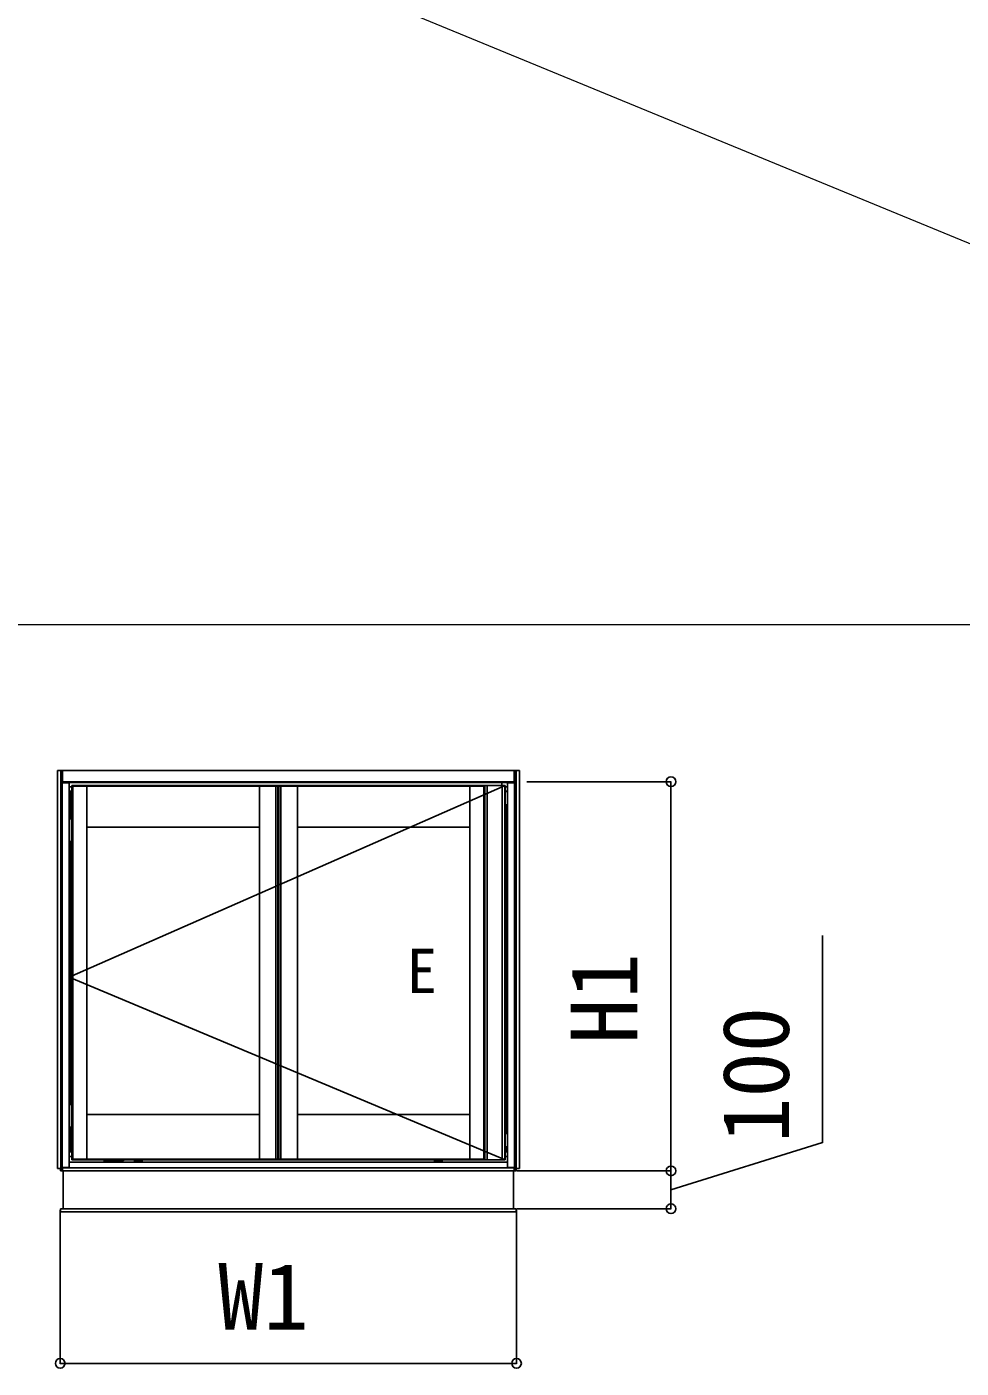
# Model space of a CAD drawing. Units: millimetres, scale not verified. Extents: x -10500 to 10500, y -15656 to 15563.
# Drawn here: x -1890 to 576, y -8561 to -5021 of the extents above; entities that cross this region are included whole.
import ezdxf
from ezdxf.enums import TextEntityAlignment as Align

# ---------------------------------------------------------------- set-up
doc = ezdxf.new("R2010")
doc.units = ezdxf.units.MM
doc.header["$LTSCALE"] = 80
doc.layers.add('0-1_TABLE1', color=7, linetype='Continuous', lineweight=18)
doc.layers.add('0-3_YKK_A1', color=4, linetype='Continuous')
doc.layers.add('0-4_YKK_D', color=6, linetype='Continuous')
doc.styles.add('ＭＳ ゴシック', font='')
doc.styles.get('ＭＳ ゴシック').set_extended_font_data('MS Gothic')

msp = doc.modelspace()

# ---------------------------------------------------------------- linework, layer by layer
at = {"layer": '0-1_TABLE1'}
for p in [(-2059.05, -4497.98), (-8900, -6597.98)]:
    msp.add_line(p, (3040.95, -6597.98), dxfattribs=at)
at = {"layer": '0-3_YKK_A1'}
for p, q in [((-1796.05, -6982.98), (-1809.05, -6982.98)), ((-1809.05, -6982.98), (-1809.05, -8033.98)), ((-1800.25, -6982.98), (-1800.25, -8033.98)), ((-1796.05, -6982.98), (-1796.05, -8039.98)), ((-603.55, -6982.98), (-1795.55, -6982.98)), ((-1795.55, -7015.98), (-1795.55, -6982.98)), ((-603.55, -7015.98), (-603.55, -6982.98)), ((-590.05, -6982.98), (-603.05, -6982.98)), ((-603.05, -6982.98), (-603.05, -8039.98)), ((-598.85, -6982.98), (-598.85, -8033.98)), ((-590.05, -6982.98), (-590.05, -8033.98)), ((-1778.05, -7015.98), (-1796.05, -7015.98)), ((-603.55, -7012.98), (-1795.55, -7012.98)), ((-603.55, -7014.98), (-1795.55, -7014.98)), ((-1781.65, -7015.98), (-1781.65, -7014.98)), ((-1780.55, -7015.98), (-1780.55, -7014.98)), ((-1778.05, -7015.98), (-1778.05, -8030.98)), ((-1770.55, -7026.48), (-1778.05, -7026.48)), ((-1778.05, -7026.78), (-1777.55, -7026.78)), ((-1777.55, -7026.78), (-1777.55, -8030.98)), ((-1770.55, -7037.48), (-1777.55, -7037.48)), ((-1770.55, -7039.98), (-1777.55, -7039.98)), ((-1770.55, -7043.98), (-1777.55, -7043.98)), ((-1770.55, -7024.98), (-1770.55, -8008.98)), ((-1770.55, -7024.98), (-1731.05, -7024.98)), ((-1768.05, -7024.98), (-1768.05, -8008.98)), ((-1767.75, -7024.98), (-1767.75, -7022.98)), ((-1749.55, -7022.98), (-1749.55, -7024.98)), ((-1257.35, -7022.98), (-1749.55, -7022.98)), ((-1257.35, -7024.98), (-1749.55, -7024.98)), ((-1731.05, -7024.98), (-1731.05, -8008.98)), ((-1275.85, -7024.98), (-1275.85, -8008.98)), ((-1275.85, -7024.98), (-1232.35, -7024.98)), ((-1257.35, -7022.98), (-1257.35, -7024.98)), ((-1257.35, -7024.98), (-1257.35, -7023.48)), ((-1257.35, -7024.98), (-1226.35, -7024.98)), ((-1226.85, -7022.98), (-1256.85, -7022.99)), ((-1232.35, -7024.98), (-1232.35, -8008.98)), ((-1232.35, -7024.98), (-1224.35, -7024.98)), ((-1232.35, -7024.98), (-1232.35, -8008.98)), ((-1227.35, -7024.98), (-1227.35, -8008.98)), ((-1219.35, -7024.98), (-1227.35, -7024.98)), ((-1226.35, -7024.98), (-1226.35, -7023.47)), ((-1226.35, -7024.98), (-1226.35, -8008.98)), ((-1225.35, -7024.98), (-1225.35, -7023.47)), ((-1194.35, -7024.98), (-1225.35, -7024.98)), ((-1225.35, -7024.98), (-1225.35, -8008.98)), ((-1224.85, -7022.98), (-1194.85, -7022.99)), ((-1224.35, -7024.98), (-1224.35, -8008.98)), ((-1219.35, -7024.98), (-1219.35, -8008.98)), ((-1175.85, -7024.98), (-1219.35, -7024.98)), ((-1219.35, -7024.98), (-1219.35, -8008.98)), ((-1194.35, -7022.98), (-1194.35, -7024.98)), ((-1194.35, -7022.98), (-702.15, -7022.98)), ((-1194.35, -7024.98), (-1194.35, -7023.48)), ((-1194.35, -7024.98), (-702.15, -7024.98)), ((-1175.85, -7024.98), (-1175.85, -8008.98)), ((-720.65, -7024.98), (-681.15, -7024.98)), ((-720.65, -7024.98), (-720.65, -8008.98)), ((-702.15, -7022.98), (-702.15, -7024.98)), ((-683.95, -7024.98), (-683.95, -7022.98)), ((-683.65, -7024.98), (-683.65, -8008.98)), ((-682.65, -7022.98), (-674.65, -7022.98)), ((-681.15, -7024.98), (-681.15, -8008.98)), ((-635.15, -7022.98), (-674.65, -7022.98)), ((-674.65, -7022.98), (-674.65, -8010.98)), ((-674.65, -7022.98), (-674.65, -8010.98)), ((-636.05, -7014.98), (-636.05, -7022.98)), ((-635.15, -7022.98), (-635.15, -8010.98)), ((-635.15, -7022.98), (-635.15, -8010.98)), ((-627.15, -7022.98), (-635.15, -7022.98)), ((-628.15, -7022.98), (-628.15, -8010.98)), ((-627.15, -7022.98), (-627.15, -8010.98)), ((-621.05, -7026.48), (-627.15, -7026.48)), ((-621.55, -7037.48), (-627.15, -7037.48)), ((-621.05, -7038.98), (-627.15, -7038.98)), ((-621.55, -7026.78), (-621.55, -7038.98)), ((-621.05, -7026.78), (-621.55, -7026.78)), ((-621.05, -7015.98), (-621.05, -8030.98)), ((-621.05, -7015.98), (-603.05, -7015.98)), ((-618.55, -7014.98), (-618.55, -7015.98)), ((-617.45, -7014.98), (-617.45, -7015.98)), ((-1770.55, -7047.48), (-1777.55, -7047.48)), ((-1773.05, -7047.78), (-1773.05, -7110.48)), ((-1770.55, -7047.78), (-1773.05, -7047.78)), ((-1771.55, -7069.48), (-1770.55, -7069.48)), ((-1770.55, -7047.78), (-1770.55, -7989.98)), ((-621.05, -7073.98), (-627.15, -7073.98)), ((-626.05, -7073.98), (-626.05, -7941.48)), ((-621.55, -7073.98), (-621.55, -7941.48)), ((-1777.55, -7110.48), (-1770.55, -7110.48)), ((-1771.55, -7109.48), (-1770.55, -7109.48)), ((-1770.55, -7109.48), (-1771.55, -7109.48)), ((-1770.55, -7110.48), (-1771.55, -7110.48)), ((-1275.85, -7132.98), (-1731.05, -7132.98)), ((-1175.85, -7132.98), (-720.65, -7132.98)), ((-1770.55, -7170.48), (-1777.55, -7170.48)), ((-1773.05, -7170.48), (-1773.05, -7864.98)), ((-1770.55, -7171.48), (-1771.55, -7171.48)), ((-1771.55, -7171.48), (-1770.55, -7171.48)), ((-1770.55, -7211.48), (-1771.55, -7211.48)), ((-1771.55, -7213.98), (-1770.55, -7213.98)), ((-1771.55, -7823.98), (-1770.55, -7823.98)), ((-1777.55, -7864.98), (-1770.55, -7864.98)), ((-1771.55, -7863.98), (-1770.55, -7863.98)), ((-1770.55, -7863.98), (-1771.55, -7863.98)), ((-1770.55, -7864.98), (-1771.55, -7864.98)), ((-1731.05, -7890.98), (-1275.85, -7890.98)), ((-720.65, -7890.98), (-1175.85, -7890.98)), ((-1770.55, -7924.98), (-1777.55, -7924.98)), ((-1773.05, -7924.98), (-1773.05, -7989.98)), ((-1770.55, -7925.98), (-1771.55, -7925.98)), ((-1771.55, -7925.98), (-1770.55, -7925.98)), ((-621.05, -7941.48), (-627.15, -7941.48)), ((-1770.55, -7989.98), (-1777.55, -7989.98)), ((-1770.55, -7989.98), (-1777.55, -7989.98)), ((-1770.55, -7965.98), (-1771.55, -7965.98)), ((-1771.55, -7968.48), (-1770.55, -7968.48)), ((-621.05, -7976.48), (-627.15, -7976.48)), ((-621.55, -7989.98), (-627.15, -7989.98)), ((-627.15, -7989.98), (-621.55, -7989.98)), ((-626.05, -7976.48), (-626.05, -7989.98)), ((-621.55, -7976.48), (-621.55, -8030.98)), ((-1809.05, -8033.98), (-1797.15, -8033.98)), ((-1801.05, -8033.98), (-1801.05, -8039.98)), ((-1797.15, -8033.98), (-1797.15, -8039.98)), ((-1777.55, -8030.98), (-1796.05, -8030.98)), ((-1795.55, -8039.98), (-1795.55, -8030.98)), ((-603.55, -8031.94), (-1795.55, -8031.94)), ((-1770.55, -8001.98), (-1777.55, -8001.98)), ((-621.55, -8016.74), (-1777.55, -8016.74)), ((-1770.55, -8008.98), (-1731.05, -8008.98)), ((-1767.75, -8008.98), (-1767.75, -8010.98)), ((-1749.55, -8008.98), (-1257.35, -8008.98)), ((-1749.55, -8010.98), (-1749.55, -8008.98)), ((-1749.55, -8010.98), (-1257.35, -8010.98)), ((-1685.85, -8010.98), (-1685.85, -8015.18)), ((-1685.85, -8010.98), (-1685.85, -8015.18)), ((-1637.85, -8015.18), (-1685.85, -8015.18)), ((-1637.85, -8015.18), (-1685.85, -8015.18)), ((-1676.2, -8011.03), (-1676.2, -8012.23)), ((-1676.2, -8011.03), (-1676.2, -8012.23)), ((-1676.2, -8012.23), (-1675.5, -8012.23)), ((-1676.2, -8012.23), (-1675.5, -8012.23)), ((-1675.5, -8011.03), (-1675.5, -8012.23)), ((-1675.5, -8011.03), (-1675.5, -8012.23)), ((-1656.2, -8011.03), (-1656.2, -8012.23)), ((-1656.2, -8011.03), (-1656.2, -8012.23)), ((-1656.2, -8012.23), (-1655.5, -8012.23)), ((-1656.2, -8012.23), (-1655.5, -8012.23)), ((-1655.5, -8011.03), (-1655.5, -8012.23)), ((-1655.5, -8011.03), (-1655.5, -8012.23)), ((-1637.85, -8010.98), (-1637.85, -8015.18)), ((-1637.85, -8010.98), (-1637.85, -8015.18)), ((-1635.88, -8010.98), (-1635.7, -8011.33)), ((-1635.88, -8010.98), (-1635.7, -8011.33)), ((-1635.85, -8010.98), (-1635.85, -8015.18)), ((-1635.85, -8013.78), (-1635.85, -8010.98)), ((-1635.85, -8010.98), (-1635.85, -8015.18)), ((-1635.85, -8013.78), (-1635.85, -8010.98)), ((-1633.89, -8012.23), (-1635.7, -8011.33)), ((-1633.89, -8012.23), (-1635.7, -8011.33)), ((-1605.55, -8011.68), (-1605.55, -8015.68)), ((-1585.55, -8012.87), (-1605.55, -8012.87)), ((-1585.56, -8011.39), (-1605.54, -8011.39)), ((-1275.85, -8008.98), (-1232.35, -8008.98)), ((-1257.35, -8008.98), (-1226.35, -8008.98)), ((-1257.35, -8008.98), (-1257.35, -8010.49)), ((-1257.35, -8010.98), (-1257.35, -8008.98)), ((-1226.85, -8010.98), (-1256.85, -8010.98)), ((-1232.35, -8008.98), (-1224.35, -8008.98)), ((-1219.35, -8008.98), (-1227.35, -8008.98)), ((-1226.35, -8008.98), (-1226.35, -8010.49)), ((-1194.35, -8008.98), (-1225.35, -8008.98)), ((-1225.35, -8008.98), (-1225.35, -8010.49)), ((-1224.85, -8010.98), (-1194.85, -8010.98)), ((-1175.85, -8008.98), (-1219.35, -8008.98)), ((-1194.35, -8008.98), (-1194.35, -8010.49)), ((-702.15, -8008.98), (-1194.35, -8008.98)), ((-1194.35, -8010.98), (-1194.35, -8008.98)), ((-702.15, -8010.98), (-1194.35, -8010.98)), ((-813.55, -8011.68), (-813.55, -8015.68)), ((-793.55, -8012.87), (-813.55, -8012.87)), ((-793.56, -8011.39), (-813.54, -8011.39)), ((-720.65, -8008.98), (-681.15, -8008.98)), ((-702.15, -8010.98), (-702.15, -8008.98)), ((-683.95, -8008.98), (-683.95, -8010.98)), ((-682.65, -8010.98), (-674.65, -8010.98)), ((-635.15, -8010.98), (-674.65, -8010.98)), ((-627.15, -8010.98), (-635.15, -8010.98)), ((-621.55, -8001.98), (-627.15, -8001.98)), ((-621.55, -8030.98), (-603.05, -8030.98)), ((-603.55, -8039.98), (-603.55, -8030.98)), ((-590.05, -8033.98), (-601.95, -8033.98)), ((-601.95, -8039.98), (-601.95, -8033.98)), ((-598.05, -8033.98), (-598.05, -8039.98)), ((-1796.05, -8039.98), (-1801.05, -8039.98)), ((-603.55, -8039.98), (-1795.55, -8039.98)), ((-605.55, -8039.98), (-1793.55, -8039.98)), ((-1793.55, -8039.98), (-1793.55, -8139.98)), ((-605.55, -8039.98), (-605.55, -8139.98)), ((-598.05, -8039.98), (-603.05, -8039.98)), ((-598.05, -8139.98), (-1801.05, -8139.98)), ((-1801.05, -8147.98), (-1801.05, -8139.98)), ((-605.55, -8139.98), (-1793.55, -8139.98)), ((-598.05, -8147.98), (-598.05, -8139.98)), ((-598.05, -8147.98), (-1801.05, -8147.98))]:
    msp.add_line(p, q, dxfattribs=at)
for points in [[(-1796.05, -6982.98), (-1795.55, -6982.98), (-1795.55, -7015.98), (-1796.05, -7015.98)], [(-603.55, -6982.98), (-603.05, -6982.98), (-603.05, -7015.98), (-603.55, -7015.98)], [(-1796.05, -8039.98), (-1795.55, -8039.98), (-1795.55, -8030.98), (-1796.05, -8030.98)], [(-603.05, -8039.98), (-603.55, -8039.98), (-603.55, -8030.98), (-603.05, -8030.98)]]:
    msp.add_lwpolyline(points, close=True, dxfattribs=at)
for points in [[(-627.15, -7022.98), (-1777.55, -7528.88), (-627.15, -8010.98)], [(-1749.55, -7024.98), (-1770.75, -7024.98), (-1770.75, -7023.48)], [(-1749.55, -7024.98), (-1749.55, -7022.98), (-1770.25, -7022.98)], [(-702.15, -7024.98), (-702.15, -7022.98), (-681.45, -7022.98)], [(-702.15, -7024.98), (-680.95, -7024.98), (-680.95, -7023.48)], [(-1771.55, -7069.48), (-1771.55, -7109.48), (-1771.55, -7171.48), (-1771.55, -7211.48)], [(-1770.55, -7170.48), (-1771.55, -7170.48), (-1770.55, -7170.48)], [(-1770.55, -7211.98), (-1771.55, -7211.98), (-1771.55, -7213.98)], [(-1771.55, -7823.98), (-1771.55, -7863.98), (-1771.55, -7925.98), (-1771.55, -7965.98)], [(-1770.55, -7924.98), (-1771.55, -7924.98), (-1770.55, -7924.98)], [(-1770.55, -7966.48), (-1771.55, -7966.48), (-1771.55, -7968.48)], [(-1749.55, -8008.98), (-1770.75, -8008.98), (-1770.75, -8010.48)], [(-1749.55, -8008.98), (-1749.55, -8010.98), (-1770.25, -8010.98)], [(-1637.85, -8010.98), (-1637.85, -8015.18), (-1635.85, -8015.18)], [(-1637.85, -8010.98), (-1637.85, -8015.18), (-1635.85, -8015.18)], [(-1605.55, -8015.68), (-1585.55, -8015.68), (-1585.55, -8011.68)], [(-813.55, -8015.68), (-793.55, -8015.68), (-793.55, -8011.68)], [(-702.15, -8008.98), (-680.95, -8008.98), (-680.95, -8010.48)], [(-702.15, -8008.98), (-702.15, -8010.98), (-681.45, -8010.98)]]:
    msp.add_lwpolyline(points, dxfattribs=at)
for centre, radius, start, end in [((-1770.25, -7023.48), 0.5, 90, 180), ((-1256.85, -7023.49), 0.5, 90.0054, 180.0054), ((-1226.85, -7023.48), 0.5, 0.00541, 90.0054), ((-1224.85, -7023.48), 0.5, 89.9946, 179.99459), ((-1194.85, -7023.49), 0.5, 359.9946, 89.9946), ((-681.45, -7023.48), 0.5, 0, 90), ((-1770.55, -7068.48), 1, 90, 270), ((-1770.55, -7822.98), 1, 90, 270), ((-1770.25, -8010.48), 0.5, 180, 270), ((-1675.85, -8010.18), 3.75, 192.31783, 347.68217), ((-1675.85, -8010.18), 3.75, 192.31783, 347.68217), ((-1676.7, -8011.03), 0.5, 0, 5.7387), ((-1676.7, -8011.03), 0.5, 0, 5.7387), ((-1675, -8011.03), 0.5, 174.2613, 180), ((-1675, -8011.03), 0.5, 174.2613, 180), ((-1655.85, -8010.18), 3.75, 192.31783, 347.68217), ((-1655.85, -8010.18), 3.75, 192.31783, 347.68217), ((-1656.7, -8011.03), 0.5, 0, 5.7387), ((-1656.7, -8011.03), 0.5, 0, 5.7387), ((-1655, -8011.03), 0.5, 174.2613, 180), ((-1655, -8011.03), 0.5, 174.2613, 180), ((-1635.7, -8013.78), 0.154, 180, 297.28096), ((-1635.7, -8013.78), 0.154, 180, 297.28096), ((-1637.55, -8010.18), 4.2, 297.28096, 349.01948), ((-1637.55, -8010.18), 4.2, 297.28096, 349.01948), ((-1600.55, -8011.68), 5, 171.9522, 180), ((-1590.55, -8011.68), 5, 0, 8.0478), ((-1256.85, -8010.48), 0.5, 179.9946, 269.9946), ((-1226.85, -8010.48), 0.5, 269.9946, 359.99459), ((-1224.85, -8010.48), 0.5, 180.00541, 270.0054), ((-1194.85, -8010.48), 0.5, 270.0054, 0.0054), ((-808.55, -8011.68), 5, 171.92397, 180), ((-798.55, -8011.68), 5, 0, 8.07603), ((-681.45, -8010.48), 0.5, 270, 0)]:
    msp.add_arc(centre, radius, start, end, dxfattribs=at)
at = {"layer": '0-4_YKK_D'}
for p, q in [((-570.05, -7012.98), (-189.05, -7012.98)), ((-190.05, -8039.98), (-190.05, -7012.98)), ((-1801.55, -8033.98), (-1801.55, -8034.86)), ((-597.55, -8033.98), (-597.55, -8034.86)), ((-597.05, -8039.98), (-189.05, -8039.98)), ((-570.05, -8039.98), (-189.05, -8039.98)), ((-190.05, -8039.98), (-190.05, -8139.98)), ((-597.05, -8139.98), (-189.05, -8139.98)), ((-1801.55, -8143.86), (-1801.55, -8548.98)), ((-597.55, -8143.86), (-597.55, -8548.98)), ((-1801.55, -8547.98), (-597.55, -8547.98))]:
    msp.add_line(p, q, dxfattribs=at)
msp.add_lwpolyline([(-190.05, -8089.98), (209.95, -7965.48), (209.95, -7418.94)], dxfattribs=at)
for centre in [(-190.05, -7012.98), (-190.05, -8039.98), (-190.05, -8039.98), (-190.05, -8139.98), (-1801.55, -8547.98), (-597.55, -8547.98)]:
    msp.add_circle(centre, 12.75, dxfattribs=at)

# ---------------------------------------------------------------- texts
at = {"layer": '0-3_YKK_A1', "style": 'ＭＳ ゴシック'}
msp.add_text('E', height=117.3, dxfattribs=at).set_placement((-887.08, -7606.06), align=Align.BOTTOM_LEFT)
at = {"layer": '0-4_YKK_D', "style": 'ＭＳ ゴシック'}
for s, p in [('H1', (-226.05, -7705.12)), ('100', (173.95, -7966.3))]:
    msp.add_text(s, height=176, rotation=90, dxfattribs=at).set_placement(p, align=Align.BOTTOM_LEFT)
msp.add_text('W1', height=176, dxfattribs=at).set_placement((-1385, -8511.98), align=Align.BOTTOM_LEFT)

doc.saveas('drawing.dxf')
